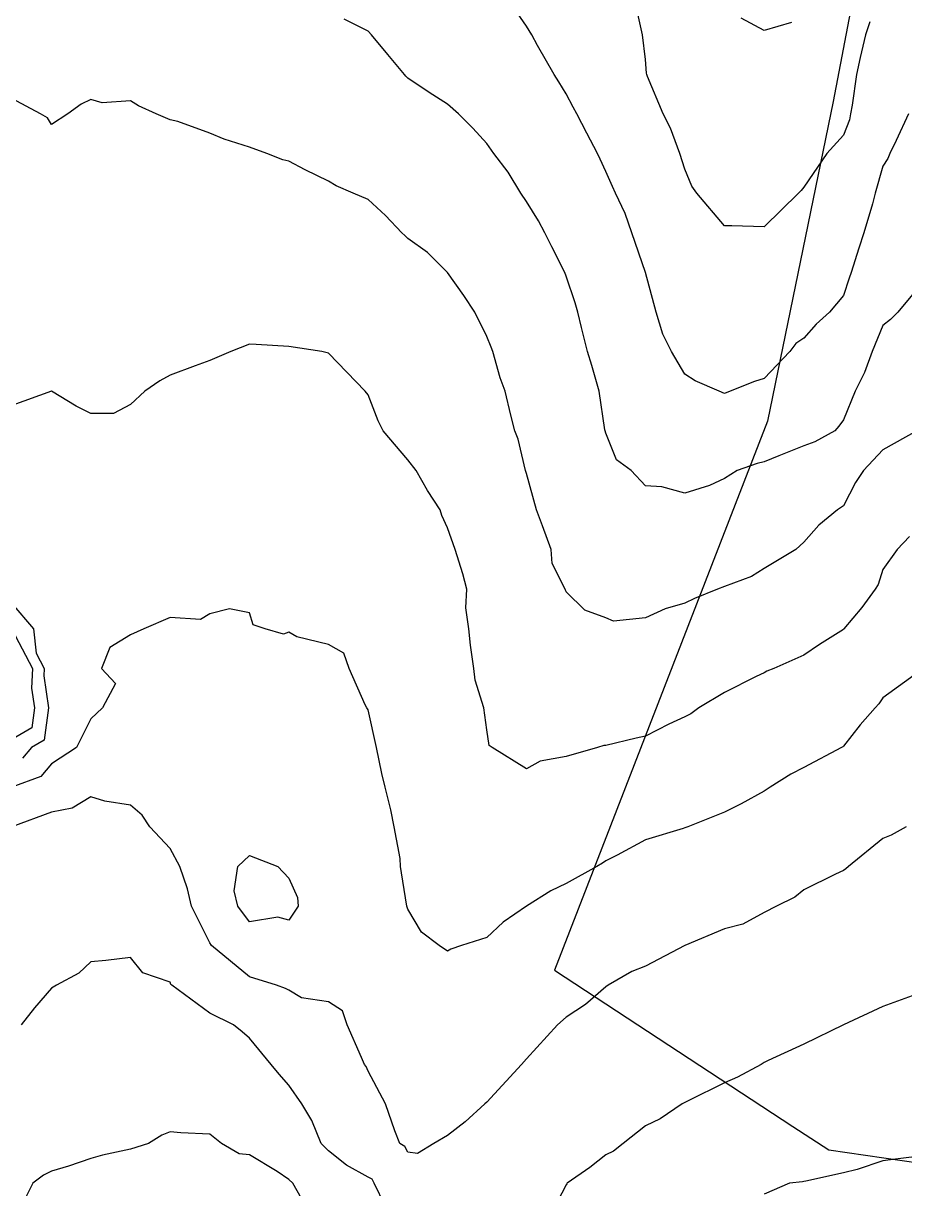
# Model space of a CAD drawing. Extents: x 0 to 495, y 0 to 595.
# Drawn here: x 116.5 to 227.7, y 334.3 to 481.4 of the extents above; entities that cross this region are included whole.
import ezdxf

# ---------------------------------------------------------------- set-up
doc = ezdxf.new("R2010")
doc.units = 0
for name, color, linetype in [('CONTOURS_MAJEURES', 3, 'CONTINUOUS'), ('CONTOURS_MINEURES', 8, 'CONTINUOUS'), ('PARCELLE', 4, 'CONTINUOUS')]:
    doc.layers.add(name, color=color, linetype=linetype)

msp = doc.modelspace()

# ---------------------------------------------------------------- linework, layer by layer
at = {"layer": 'CONTOURS_MAJEURES'}
for points in [[(229.998, 448.727), (226.871, 444.998), (225.933, 444.061), (224.995, 443.305), (223.621, 440.001), (222.646, 437.356), (221.471, 435.005), (220.003, 431.363), (219.425, 430.575), (218.931, 429.997), (216.404, 428.595), (215, 428.102), (211.837, 426.839), (209.996, 426.067), (209.114, 425.884), (206.597, 425.001), (205.004, 423.96), (203.08, 423.079), (200.001, 422.108), (197.072, 422.929), (194.998, 423.07), (193.192, 425.001), (191.342, 426.339), (190.005, 429.685), (189.907, 429.997), (189.883, 430.119), (189.171, 435.005), (188.23, 438.228), (187.688, 440.001), (186.948, 443.055), (186.461, 444.998), (186.141, 446.137), (185.002, 449.52), (184.814, 450.005), (183.209, 453.211), (182.313, 455.001), (181.504, 456.504), (179.999, 458.935), (179.274, 459.998), (177.655, 462.659), (175.869, 465.005), (174.996, 466.254), (173.205, 468.21), (171.414, 470.002), (170.003, 471.227), (167.703, 472.701), (165, 474.518), (164.757, 474.756), (164.569, 474.998), (162.498, 477.496), (160.414, 479.995), (159.997, 480.45), (156.989, 481.985)], [(162.147, 332.15), (160.738, 334.999), (160.495, 335.497), (159.997, 335.763), (157.264, 337.261), (155.004, 339.101), (154.051, 339.996), (152.901, 342.898), (151.608, 345.003), (150.001, 347.366), (148.758, 348.758), (147.758, 349.999), (144.998, 353.33), (144.095, 354.094), (142.997, 354.996), (139.995, 356.461), (135.222, 360.003), (135.103, 360.104), (135.002, 360.367), (131.554, 361.556), (129.999, 363.486), (126.889, 363.109), (124.996, 362.942), (123.46, 361.541), (120.655, 360.003), (120.245, 359.761), (120.004, 359.637), (117.867, 357.134), (116.201, 354.996)], [(228.664, 358.668), (224.995, 357.291), (220.003, 354.996), (215, 352.565), (210.497, 350.499), (209.996, 350.243), (209.86, 350.136), (209.612, 349.999), (206.623, 348.379), (205.004, 347.693), (200.386, 345.387), (200.001, 345.207), (199.656, 345.003), (196.874, 343.125), (194.998, 342.244), (192.181, 339.996), (190.959, 339.041), (190.005, 338.603), (188.004, 336.998), (185.113, 334.999), (185.09, 334.912), (185.002, 334.799), (183.357, 331.645)]]:
    msp.add_lwpolyline(points, dxfattribs=at)
at = {"layer": 'CONTOURS_MINEURES'}
for points in [[(228.225, 470.002), (226.663, 466.671), (225.871, 465.005), (225.61, 464.39), (224.995, 463.412), (223.997, 459.998), (223.658, 458.66), (222.561, 455.001), (221.934, 453.069), (220.964, 450.005), (220.74, 449.266), (220.003, 447.076), (218.256, 444.998), (216.542, 443.457), (215, 441.693), (213.999, 441), (213.219, 440.001), (209.996, 436.611), (208.765, 436.237), (205.717, 435.005), (205.004, 434.727), (204.322, 435.005), (201.285, 436.288), (200.001, 437.162), (198.31, 440.001), (197.186, 442.187), (196.378, 444.998), (194.998, 450.005), (193.3, 455.001), (192.428, 457.426), (191.24, 459.998), (190.856, 460.851), (190.005, 462.74), (189.29, 464.29), (188.961, 465.005), (187.594, 467.593), (186.362, 470.002), (185.865, 470.863), (185.002, 472.551), (184.078, 474.076), (183.463, 474.998), (181.363, 478.632), (180.671, 479.995), (179.999, 481.094), (178.382, 483.383)], [(223.346, 481.649), (222.776, 479.995), (222.121, 477.118), (221.638, 474.998), (221.116, 471.116), (220.908, 470.002), (220.755, 469.249), (220.003, 467.342), (217.9, 465.005), (215, 460.744), (214.653, 460.345), (214.339, 459.998), (209.996, 455.742), (205.895, 455.894), (205.004, 455.878), (201.494, 459.998), (200.871, 460.869), (200.001, 463.033), (199.357, 465.005), (198.188, 468.191), (197.252, 470.002), (195.281, 474.715), (195.203, 474.998), (195.152, 475.153), (194.998, 476.872), (194.646, 479.995), (193.793, 483.793)], [(229.998, 448.727), (226.871, 444.998), (225.933, 444.061), (224.995, 443.305), (223.621, 440.001), (222.646, 437.356), (221.471, 435.005), (220.003, 431.363), (219.425, 430.575), (218.931, 429.997), (216.404, 428.595), (215, 428.102), (211.837, 426.839), (209.996, 426.067), (209.114, 425.884), (206.597, 425.001), (205.004, 423.96), (203.08, 423.079), (200.001, 422.108), (197.072, 422.929), (194.998, 423.07), (193.192, 425.001), (191.342, 426.339), (190.005, 429.685), (189.907, 429.997), (189.883, 430.119), (189.171, 435.005), (188.23, 438.228), (187.688, 440.001), (186.948, 443.055), (186.461, 444.998), (186.141, 446.137), (185.002, 449.52), (184.814, 450.005), (183.209, 453.211), (182.313, 455.001), (181.504, 456.504), (179.999, 458.935), (179.274, 459.998), (177.655, 462.659), (175.869, 465.005), (174.996, 466.254), (173.205, 468.21), (171.414, 470.002), (170.003, 471.227), (167.703, 472.701), (165, 474.518), (164.757, 474.756), (164.569, 474.998), (162.498, 477.496), (160.414, 479.995), (159.997, 480.45), (156.989, 481.985)], [(213.447, 481.549), (209.996, 480.551), (207.102, 482.099)], [(229.284, 429.997), (224.995, 427.588), (222.52, 425.001), (221.545, 423.457), (220.003, 420.534), (219.241, 420.004), (216.913, 418.09), (215, 415.936), (213.999, 414.997), (209.996, 412.599), (208.387, 411.611), (205.004, 410.341), (204.094, 410.001), (201.196, 408.807), (200.001, 408.249), (197.499, 407.502), (194.998, 406.38), (190.971, 405.971), (190.005, 406.367), (187.337, 407.336), (185.002, 409.668), (184.855, 410.001), (183.236, 413.234), (183.086, 414.997), (182, 418.001), (181.263, 420.004), (179.999, 424.617), (179.874, 425.001), (178.937, 428.937), (178.498, 429.997), (178.016, 431.981), (177.283, 435.005), (176.663, 436.67), (175.729, 440.001), (175.535, 440.54), (174.996, 441.896), (173.472, 444.998), (172.092, 447.093), (170.003, 450.005), (167.502, 452.503), (165, 454.273), (164.643, 454.645), (164.27, 455.001), (162.179, 457.181), (159.997, 459.182), (158.095, 459.998), (155.945, 460.941), (155.004, 461.512), (152.048, 462.957), (150.001, 464.046), (149.225, 464.228), (147.187, 465.005), (144.998, 465.8), (141.806, 466.814), (139.995, 467.564), (135.962, 469.041), (135.002, 469.245), (133.215, 470.002), (131.023, 471.024), (129.999, 471.667), (126.397, 471.401), (124.996, 471.842), (123.748, 471.251), (122.084, 470.002), (120.004, 468.687), (119.503, 469.502), (118.614, 470.002), (115, 471.97)], [(228.331, 416.666), (226.789, 414.997), (224.995, 412.499), (224.387, 410.609), (224.017, 410.001), (222.307, 407.695), (220.057, 405.004), (220.003, 404.931), (216.983, 403.019), (215, 401.666), (211.204, 399.997), (210.347, 399.647), (209.996, 399.459), (208.998, 398.997), (205.004, 396.943), (201.746, 395), (200.737, 394.266), (200.001, 393.882), (197.972, 392.975), (194.998, 391.431), (193.817, 391.186), (190.005, 390.27), (189.755, 390.254), (188.952, 390.004), (185.002, 388.866), (181.731, 388.271), (179.999, 387.3), (175.641, 390.004), (175.277, 390.285), (174.996, 392.225), (174.612, 395), (173.527, 398.527), (173.331, 399.997), (172.94, 402.942), (172.696, 405.004), (172.348, 407.654), (172.46, 410.001), (171.938, 411.937), (170.985, 414.997), (170.003, 417.728), (169.298, 419.299), (169.077, 420.004), (167.473, 422.475), (166.053, 425.001), (165, 426.333), (161.885, 429.997), (161.263, 431.265), (159.997, 434.55), (159.627, 435.005), (155.004, 439.809), (154.17, 440.001), (150.001, 440.659), (145.874, 440.876), (144.998, 440.946), (142.663, 440.001), (139.995, 438.891), (138.179, 438.184), (135.002, 437.003), (133.705, 436.3), (131.818, 435.005), (129.999, 433.336), (127.836, 432.163), (124.996, 432.163), (123.124, 433.127), (120.004, 435.005), (115, 433.202)], [(115, 408.184), (117.74, 405.004), (118.084, 401.918), (119.103, 399.997), (119.059, 399.053), (119.64, 395), (119.084, 390.922), (117.481, 390.004), (116.344, 388.659)], [(229.686, 399.684), (224.995, 396.271), (224.489, 395.507), (224.01, 395), (222.118, 392.884), (220.003, 390.163), (219.911, 390.096), (219.753, 390.004), (215, 387.5), (213.361, 386.637), (210.775, 384.996), (209.996, 384.497), (207.084, 382.915), (205.004, 381.83), (200.358, 380), (200.107, 379.894), (200.001, 379.861), (199.768, 379.768), (194.998, 378.362), (191.432, 376.431), (190.005, 375.717), (189.579, 375.429), (188.862, 375.004), (185.002, 372.858), (183.065, 371.935), (179.999, 369.996), (177.045, 367.95), (174.996, 366.018), (171.765, 365), (170.431, 364.571), (170.003, 364.318), (168.968, 365), (166.717, 366.715), (165, 369.596), (164.875, 369.996), (164.193, 374.196), (164.062, 375.004), (164.025, 375.977), (163.297, 380), (162.865, 382.132), (162.127, 384.996), (161.732, 386.733), (161.065, 390.004), (159.997, 394.783), (159.818, 395), (159.613, 395.385), (157.609, 399.997), (156.937, 401.935), (155.004, 403.001), (151.002, 404.003), (150.001, 404.587), (149.319, 404.321), (146.999, 405.004), (145.498, 405.504), (144.998, 407.003), (142.496, 407.502), (139.995, 406.878), (138.843, 406.157), (135.002, 406.432), (131.667, 405.004), (129.999, 404.234), (127.378, 402.62), (126.33, 399.997), (128.101, 398.102), (126.472, 395), (124.996, 393.617), (123.177, 390.004), (120.004, 387.93), (118.66, 386.341), (115, 384.996)], [(115, 404.949), (117.627, 399.997), (117.51, 397.506), (117.869, 395), (117.525, 392.479), (115, 391.033)], [(227.914, 380), (226.041, 378.956), (224.995, 378.512), (220.66, 375.004), (220.315, 374.691), (220.003, 374.493), (219.002, 374.002), (215, 372.04), (213.888, 371.109), (211.549, 369.996), (209.996, 369.163), (207.29, 367.709), (205.004, 367.119), (200.001, 365), (194.998, 362.421), (193.276, 361.726), (190.317, 360.003), (190.005, 359.786), (187.445, 357.558), (185.002, 355.959), (183.914, 354.996), (179.999, 350.713), (179.373, 349.999), (174.996, 345.23), (174.718, 345.003), (172.237, 342.763), (170.003, 341.044), (168.271, 339.996), (166.233, 338.765), (165, 338.92), (164.647, 339.643), (163.987, 339.996), (163.364, 341.633), (162.186, 345.003), (159.997, 349.167), (159.734, 349.737), (159.525, 349.999), (159.144, 350.853), (157.362, 354.996), (156.772, 356.769), (155.004, 357.882), (151.602, 358.401), (150.001, 359.357), (149.584, 359.586), (148.432, 360.003), (144.998, 361.076), (140.219, 365), (139.995, 365.34), (137.682, 369.996), (137.178, 372.178), (136.204, 375.004), (135.002, 377.269), (132.418, 380), (131.467, 381.466), (129.999, 382.714), (126.762, 383.233), (124.996, 383.797), (122.625, 382.373), (120.004, 381.864), (115, 380)], [(143.551, 369.996), (143.077, 371.919), (143.562, 375.004), (144.998, 376.374), (148.605, 375.004), (150.001, 373.501), (151.096, 371.092), (151.149, 369.996), (150.001, 368.203), (148.6, 368.597), (144.998, 367.998), (143.551, 369.996)], [(162.147, 332.15), (160.738, 334.999), (160.495, 335.497), (159.997, 335.763), (157.264, 337.261), (155.004, 339.101), (154.051, 339.996), (152.901, 342.898), (151.608, 345.003), (150.001, 347.366), (148.758, 348.758), (147.758, 349.999), (144.998, 353.33), (144.095, 354.094), (142.997, 354.996), (139.995, 356.461), (135.222, 360.003), (135.103, 360.104), (135.002, 360.367), (131.554, 361.556), (129.999, 363.486), (126.889, 363.109), (124.996, 362.942), (123.46, 361.541), (120.655, 360.003), (120.245, 359.761), (120.004, 359.637), (117.867, 357.134), (116.201, 354.996)], [(228.664, 358.668), (224.995, 357.291), (220.003, 354.996), (215, 352.565), (210.497, 350.499), (209.996, 350.243), (209.86, 350.136), (209.612, 349.999), (206.623, 348.379), (205.004, 347.693), (200.386, 345.387), (200.001, 345.207), (199.656, 345.003), (196.874, 343.125), (194.998, 342.244), (192.181, 339.996), (190.959, 339.041), (190.005, 338.603), (188.004, 336.998), (185.113, 334.999), (185.09, 334.912), (185.002, 334.799), (183.357, 331.645)], [(152.118, 332.117), (150.501, 334.999), (150.001, 335.462), (148.53, 336.469), (144.998, 338.585), (143.707, 338.706), (141.466, 339.996), (139.995, 341.188), (136.364, 341.361), (135.002, 341.498), (133.949, 341.05), (132.273, 339.996), (129.999, 339.311), (126.458, 338.536), (124.996, 338.113), (122.174, 337.172), (120.004, 336.537), (118.993, 336.009), (117.676, 334.999), (116.771, 333.231)], [(229.998, 338.452), (226.917, 338.077), (224.995, 337.825), (221.729, 336.726), (220.003, 336.319), (215.244, 335.243), (215, 335.21), (214.826, 335.173), (213.18, 334.999), (209.996, 333.6)]]:
    msp.add_lwpolyline(points, dxfattribs=at)
at = {"layer": 'PARCELLE'}
msp.add_lwpolyline([(227.718, 518.742), (218.689, 471.586), (210.405, 431.207), (183.526, 361.881), (213.634, 342.171), (218.168, 339.206), (264.47, 332.489)], dxfattribs=at)

doc.saveas('drawing.dxf')
